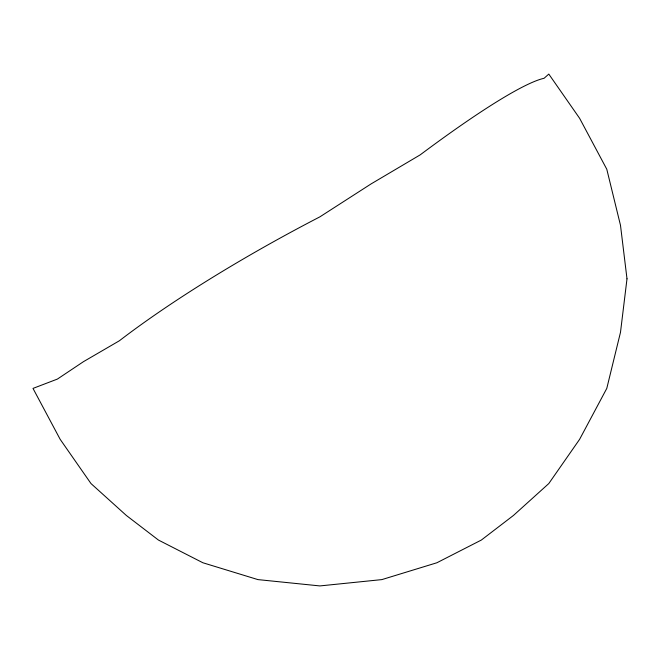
<?xml version="1.0" encoding="UTF-8"?>
<svg xmlns="http://www.w3.org/2000/svg" width="660" height="660" viewBox="0 0 660 660"><rect width="100%" height="100%" fill="white"/><g stroke="black" fill="none" stroke-linecap="round" stroke-linejoin="round"><path stroke-width="0.99" d="M627 278.817L620.491 332.318L606.788 388.402L579.612 439.329L548.798 483.557L513.463 515.443L481.346 540.053L436.887 562.765L381.859 579.604L319.894 585.923L257.928 579.604L202.9 562.765L158.433 540.053L126.324 515.443L90.989 483.557L60.167 439.329L33 388.402L57.395 379.079L83.523 361.63L119.361 340.783A307.106 54.788 -28.3 0 1 319.894 216.851L371.077 183.917L420.156 154.886A307.106 33.866 -40.5 0 1 544.087 78.284L548.798 74.077L579.612 118.297L606.788 169.232L620.491 225.308L627 278.817"/></g></svg>
